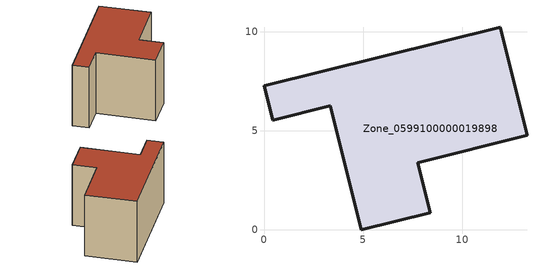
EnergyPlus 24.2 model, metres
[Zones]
Zone_0599100000019898
 floor ground (C_G): 11.91,10.24 13.27,4.77 7.76,3.4 8.4,0.87 4.9,0 3.34,6.27 0.43,5.54 0,7.28 z0
 wall outside (C_F): 13.27,4.77 11.91,10.24 0,7.28 0.43,5.54 3.34,6.27 4.9,0 8.4,0.87 7.76,3.4 13.27,4.77 z0:7.39
 roof outside (C_R): 11.91,10.24 0,7.28 0.43,5.54 3.34,6.27 4.9,0 8.4,0.87 7.76,3.4 13.27,4.77 z7.39
[BUILDING]
Pand.0599100000019898: North Axis=0; Terrain=City; Loads Convergence Tolerance Value=0.04; Temperature Convergence Tolerance Value=0.4; Solar Distribution=FullExterior; Maximum Number of Warmup Days=25; Minimum Number of Warmup Days=1
[Site:Location]
Rotterdam.The.Hague.AP_ZH_NLD Design_Conditions: Latitude=51.96; Longitude=4.45; Time Zone=1; Elevation=-4.5
[SITE:GROUNDTEMPERATURE:BUILDINGSURFACE]
18, 18, 18, 18, 18, 18, 18, 18, 18, 18, 18, 18
[MATERIAL] Thermal Absorptance=0.9; Solar Absorptance=0.7; Visible Absorptance=0.7
Name | Roughness | Thickness | Conductivity | Density | Specific Heat
G.TC.1975-1991 | MediumSmooth | 0.15 | 0.288461 | 540 | 1210
F.TC.1975-1991 | Rough | 0.3 | 0.230769 | 1920 | 840
R.TC.1975-1991 | MediumRough | 0.2 | 0.153846 | 1500 | 1000
[CONSTRUCTION]
C_G: G.TC.1975-1991
C_F: F.TC.1975-1991
C_R: R.TC.1975-1991
[ZONE]
Zone_0599100000019898: Type=1; Multiplier=1; Ceiling Height=Autocalculate; Volume=Autocalculate; Floor Area=autocalculate; Part of Total Floor Area=Yes
[ZONEINFILTRATION:DESIGNFLOWRATE]
Infil_Zone_0599100000019898: Zone or ZoneList or Space or SpaceList=Zone_0599100000019898; Schedule=AlwaysOn; Design Flow Rate Calculation Method=Flow/Area; Flow Rate per Floor Area=0.003; Constant Term Coefficient=1; Temperature Term Coefficient=0; Velocity Term Coefficient=0; Velocity Squared Term Coefficient=0
[HVACTEMPLATE:ZONE:IDEALLOADSAIRSYSTEM]
Zone_0599100000019898: Maximum Heating Supply Air Temperature=50; Minimum Cooling Supply Air Temperature=13; Maximum Heating Supply Air Humidity Ratio=0.0156; Minimum Cooling Supply Air Humidity Ratio=0.0077; Heating Limit=NoLimit; Cooling Limit=NoLimit; Dehumidification Control Type=ConstantSensibleHeatRatio; Cooling Sensible Heat Ratio=0.7; Dehumidification Setpoint=60; Humidification Control Type=None; Humidification Setpoint=30; Outdoor Air Method=None; Outdoor Air Flow Rate per Person=0.00944; Outdoor Air Flow Rate per Zone Floor Area=0; Outdoor Air Flow Rate per Zone=0; Demand Controlled Ventilation Type=None; Outdoor Air Economizer Type=NoEconomizer; Heat Recovery Type=None; Sensible Heat Recovery Effectiveness=0.7; Latent Heat Recovery Effectiveness=0.65
[ZONECONTROL:THERMOSTAT]
ThermostatControl_Zone_0599100000019898: Zone or ZoneList=Zone_0599100000019898; Control Type Schedule=DualSetpointControlType; Control 1=Thermostat_Zone_0599100000019898; Temperature Difference Between Cutout And Setpoint=0
[THERMOSTATSETPOINT:DUALSETPOINT]
Thermostat_Zone_0599100000019898: Heating Setpoint Temperature Schedule=HeatingSetpoint_Zone_0599100000019898; Cooling Setpoint Temperature Schedule=CoolingSetpoint_Zone_0599100000019898
[SCHEDULE:COMPACT]
HeatingSetpoint_Zone_0599100000019898: Through: 12/31, For: AllDays, Until: 24:00, 21
CoolingSetpoint_Zone_0599100000019898: Through: 12/31, For: AllDays, Until: 24:00, 24
DualSetpointControlType: Through: 12/31, For: AllDays, Until: 24:00, 4
AlwaysOn: Through: 12/31, For: AllDays, Until: 24:00, 1
